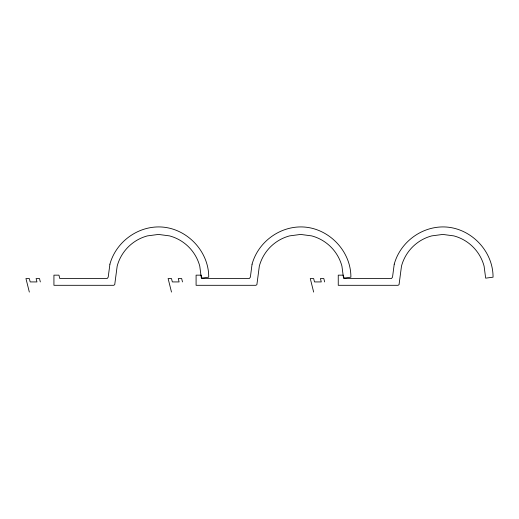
<?xml version="1.0" encoding="UTF-8"?>
<svg xmlns="http://www.w3.org/2000/svg" width="519" height="519" viewBox="0 0 519 519"><rect width="100%" height="100%" fill="white"/><g stroke="black" fill="none" stroke-linecap="round" stroke-linejoin="round"><path stroke-width="0.78" d="M324.654 281.927L323.811 278.541L320.424 278.541L321.274 281.927L314.501 281.927L313.658 278.541L310.271 278.541L313.658 292.08M182.493 281.927L181.65 278.541L178.264 278.541L179.113 281.927L172.34 281.927L171.497 278.541L168.111 278.541L171.497 292.08M40.333 281.927L39.489 278.541L36.103 278.541L36.953 281.927L30.18 281.927L29.336 278.541L25.95 278.541L29.336 292.08M109.911 264.177L108.199 277.185L107.128 278.541L59.795 278.541L58.952 275.154L53.931 275.154L53.931 285.307L113.752 285.307L114.731 284.633L117.171 266.117A42.753 42.753 0 0 1 147.396 235.892L158.464 234.432L169.531 235.892A42.753 42.753 0 0 1 199.763 266.117L201.346 278.158L208.729 277.185C208.898 250.281 185.367 226.751 158.464 226.92C136.244 227.043 115.782 242.743 109.911 264.177M252.072 264.177L250.359 277.185L249.289 278.541L201.956 278.541L201.113 275.154L196.091 275.154L196.091 285.307L255.912 285.307L256.892 284.633L259.331 266.117A42.753 42.753 0 0 1 289.557 235.892L300.624 234.432L311.692 235.892A42.753 42.753 0 0 1 341.924 266.117L343.507 278.158L350.889 277.185C351.058 250.281 327.528 226.751 300.624 226.92C278.405 227.043 257.943 242.743 252.072 264.177M394.232 264.177L392.52 277.185L391.449 278.541L344.116 278.541L343.273 275.154L338.252 275.154L338.252 285.307L398.073 285.307L399.053 284.633L401.492 266.117A42.753 42.753 0 0 1 431.724 235.892L442.785 234.432L453.853 235.892A42.753 42.753 0 0 1 484.084 266.117L485.667 278.158L493.05 277.185C493.219 250.281 469.689 226.751 442.785 226.92C420.565 227.043 400.104 242.743 394.232 264.177"/></g></svg>
